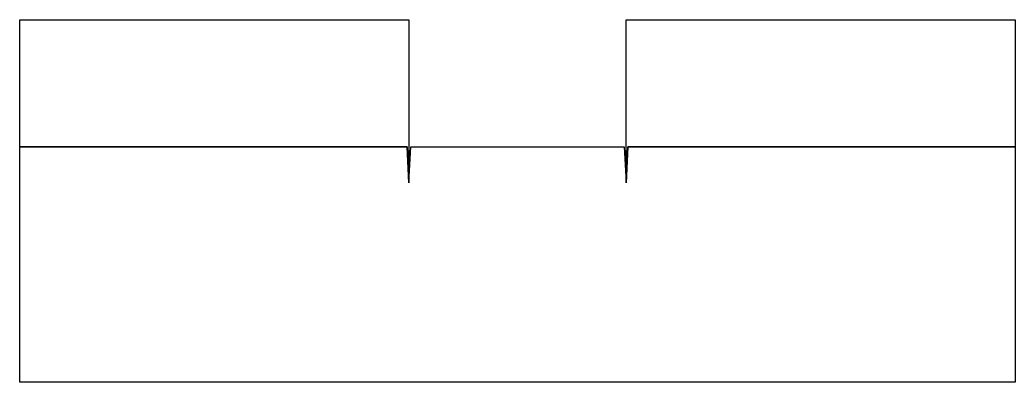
# Model space of a CAD drawing. Header units: metres. Extents: x 0 to 110, y 0 to 40.
import ezdxf

# ---------------------------------------------------------------- set-up
doc = ezdxf.new("R2010")
doc.units = ezdxf.units.M
doc.layers.add('SILT', color=40, linetype='Continuous')
doc.layers.add('SILTY_CLAY', color=30, linetype='Continuous')

msp = doc.modelspace()

# ---------------------------------------------------------------- linework, layer by layer
at = {"layer": 'SILT'}
for p, q in [((0, 40), (43, 40)), ((0, 26), (0, 40)), ((43, 40), (43, 22)), ((67, 40), (110, 40)), ((67, 22), (67, 40)), ((110, 40), (110, 26)), ((42.8, 26), (0, 26)), ((43, 22), (42.8, 26)), ((67.2, 26), (67, 22)), ((110, 26), (67.2, 26))]:
    msp.add_line(p, q, dxfattribs=at)
at = {"layer": 'SILTY_CLAY'}
for p, q in [((0, 26), (42.8, 26)), ((0, 0), (0, 26)), ((42.8, 26), (43, 22)), ((43, 22), (43.2, 26)), ((43.2, 26), (66.8, 26)), ((66.8, 26), (67, 22)), ((67, 22), (67.2, 26)), ((67.2, 26), (110, 26)), ((110, 26), (110, 0)), ((110, 0), (0, 0))]:
    msp.add_line(p, q, dxfattribs=at)

doc.saveas('drawing.dxf')
